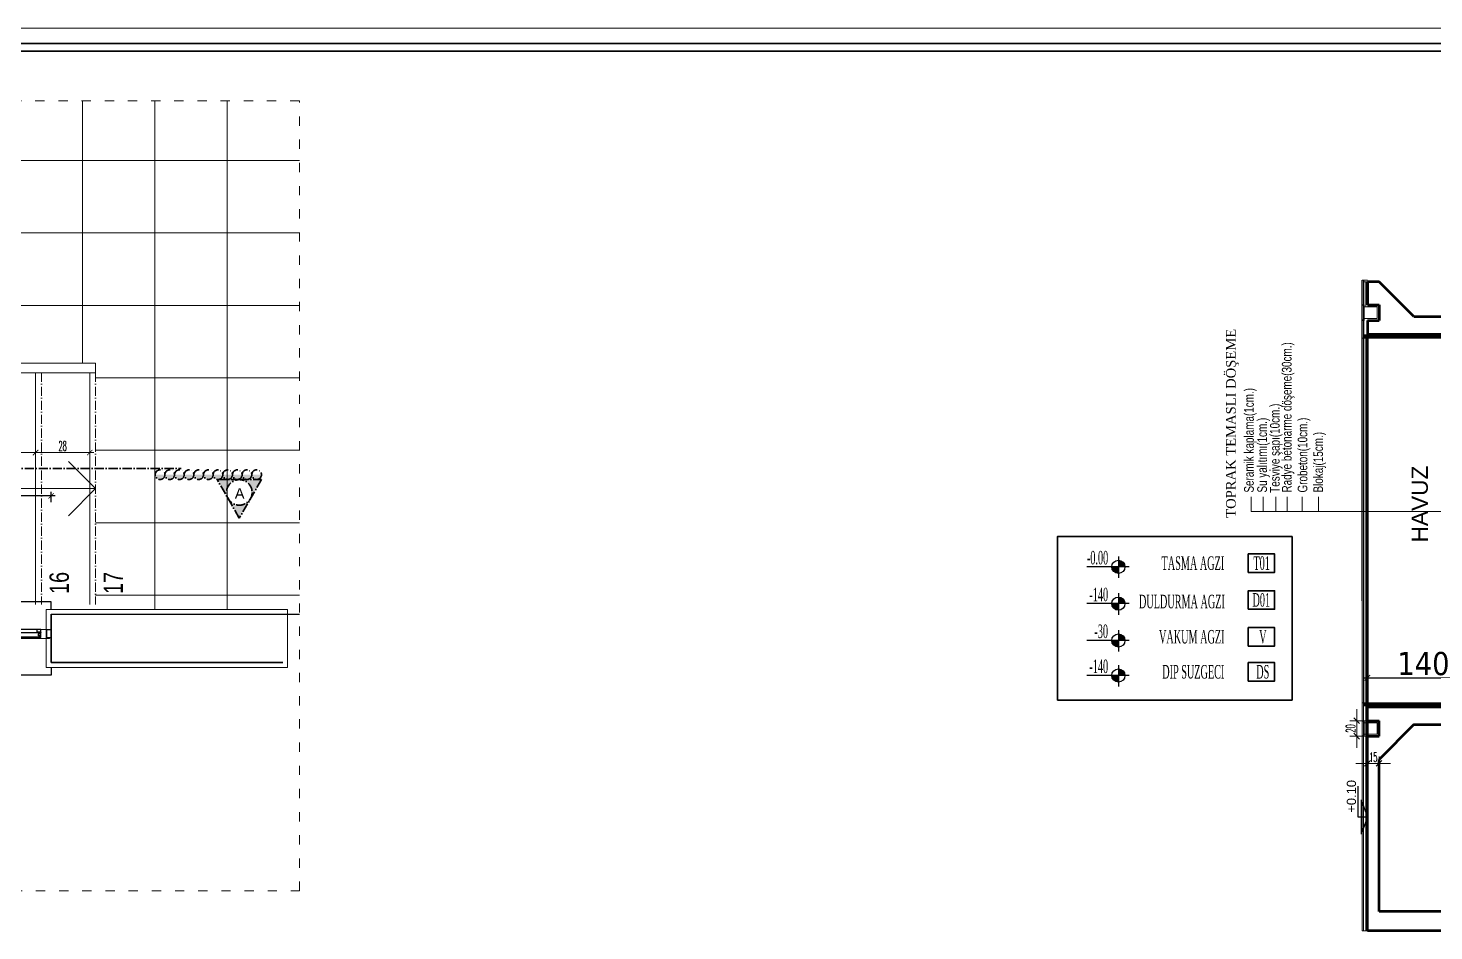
# Model space of a CAD drawing. Extents: x 775040 to 808375, y 4159409 to 4163651.
# Drawn here: x 804330 to 806150, y 4162121 to 4163289 of the extents above; entities that cross this region are included whole.
import ezdxf
from ezdxf.enums import TextEntityAlignment as Align

# ---------------------------------------------------------------- set-up
doc = ezdxf.new("R2010")
doc.units = 0
doc.header["$MEASUREMENT"] = 0
doc.header["$PDMODE"] = 3
for name, pattern in [('ACAD_ISO03W100', [30, 12, -18]), ('ACAD_ISO10W100', [18, 12, -3, 0, -3]), ('DUZ', [500, 500]), ('HIDDEN', [0.375, 0.25, -0.125])]:
    doc.linetypes.add(name, pattern=pattern)
doc.layers.get('0').update_dxf_attribs({"linetype": 'DUZ'})
for name, color, linetype, lineweight in [('betonarme', 7, 'Continuous', 50), ('duvar', 7, 'Continuous', 25), ('İNCE DÖŞEME', 252, 'Continuous', 9), ('KALIN', 30, 'Continuous', 18), ('KAPI', 1, 'Continuous', 15), ('Z_ duvar', 7, 'Continuous', 30), ('Z_antet', 31, 'Continuous', 30), ('Z_g3', 3, 'Continuous', 13), ('Z_iç ölçü dikey', 111, 'Continuous', 25), ('Z_kesit yazısı', 190, 'Continuous', 18), ('Z_kesit çizgisi', 6, 'ACAD_ISO10W100', 30), ('Z_kolon', 2, 'Continuous', 40), ('Z_merdiven', 5, 'Continuous', 20), ('Z_sıva', 241, 'Continuous', 5), ('Z_tarama', 8, 'Continuous', 5), ('Z_yazı', 4, 'Continuous', 20), ('Z_çerçeve', 44, 'Continuous', 5), ('ÖLÇÜ', 7, 'Continuous', 30)]:
    doc.layers.add(name, color=color, linetype=linetype, lineweight=lineweight)
for name, color, linetype in [('denizlik', 25, 'Continuous'), ('g1', 253, 'Continuous'), ('kot', 4, 'Continuous'), ('pencere', 3, 'Continuous'), ('POZ', 3, 'Continuous')]:
    doc.layers.add(name, color=color, linetype=linetype)
doc.styles.add('10', font='swisscl.ttf', dxfattribs={"height": 10})
doc.styles.add('ARIAL', font='ariblk.ttf', dxfattribs={"height": 1})
doc.styles.add('ETÜT', font='tahoma.ttf', dxfattribs={"height": 30})
doc.styles.add('İÇÖLÇÜ', font='txt.shx', dxfattribs={"width": 0.5, "height": 12})
doc.styles.add('KOT', font='ROMANS.SHX')
doc.styles.add('M2', font='', dxfattribs={"height": 10})
doc.styles.add('OLCUIC', font='ROMANS.SHX', dxfattribs={"width": 0.5})
doc.styles.add('ÖLÇÜ', font='times.ttf', dxfattribs={"height": 15})
doc.styles.add('ÖLÇÜAKS', font='arial.ttf', dxfattribs={"height": 15})
doc.styles.get('M2').set_extended_font_data('Turkish Arial')
doc.dimstyles.get("Standard").update_dxf_attribs({"dimtxt": 0.18, "dimasz": 0.18, "dimexe": 0.18, "dimexo": 0.0625, "dimgap": 0.09, "dimtad": 0, "dimtih": 1, "dimtoh": 1, "dimdec": 4, "dimzin": 0, "dimdsep": 46, "dimtxsty": 'Standard', "dimcen": 0.09, "dimadec": 0, "dimazin": 0, "dimtfac": 1, "dimtdec": 4, "dimtofl": 0, "dimtmove": 0, "dimatfit": 3, "dimfxl": 0, "dimtolj": 1, "dimtzin": 0, "dimarcsym": 0})
doc.dimstyles.new('ÖLÇÜ', dxfattribs={"dimscale": 50, "dimtxt": 12.5, "dimasz": 0.15, "dimexe": 0.18, "dimexo": 0.6, "dimgap": 0.04, "dimtad": 1, "dimtoh": 1, "dimdec": 0, "dimzin": 0, "dimdsep": 46, "dimtxsty": 'İÇÖLÇÜ', "dimblk": 'OBLIQUE', "dimcen": 0.39, "dimdle": 0.3, "dimclrd": 2, "dimclre": 2, "dimclrt": 2, "dimadec": 65535, "dimazin": 0, "dimtfac": 1, "dimtdec": 0, "dimtix": 1, "dimtmove": 1, "dimatfit": 3, "dimldrblk": 'DOTSMALL', "dimfxl": 0, "dimtvp": 0.11, "dimtolj": 1, "dimtzin": 0, "dimlwd": 0, "dimlwe": 0, "dimarcsym": 0})

# ---------------------------------------------------------------- blocks, each defined once
blk = doc.blocks.new('FAFA')
at = {"layer": 'denizlik'}
for points in [[(70653.35, -14418.76), (70653.35, -14414.76), (70533.35, -14414.76), (70533.35, -14418.76)], [(70653.35, -14448.76), (70653.35, -14452.76), (70533.35, -14452.76), (70533.35, -14448.76)]]:
    blk.add_lwpolyline(points, dxfattribs=at)
at = {"layer": 'duvar'}
for p, q in [((70533.35, -14421.26), (70533.35, -14446.26)), ((70653.35, -14421.26), (70653.35, -14441.26)), ((70653.35, -14421.26), (70653.35, -14446.26))]:
    blk.add_line(p, q, dxfattribs=at)
at = {"layer": 'KAPI', "color": 1, "linetype": 'HIDDEN', "ltscale": 10}
for p, q in [((70538, -14428.53), (70587.23, -14389.02)), ((70581.81, -14387.06), (70576.78, -14390.33)), ((70576.78, -14390.33), (70577.46, -14391.37)), ((70577.46, -14391.37), (70582.49, -14388.11)), ((70545.52, -14429.91), (70584.93, -14396.95))]:
    blk.add_line(p, q, dxfattribs=at)
for points in [[(70585.93, -14389.87), (70585.11, -14388.61), (70584.27, -14389.15), (70584.22, -14389.07), (70584.49, -14388.89), (70582.86, -14386.38), (70581.81, -14387.06)], [(70582.49, -14388.11), (70583.44, -14389.57), (70583.63, -14389.45), (70583.69, -14389.53), (70582.93, -14390.02), (70583.75, -14391.28), (70585.93, -14389.87)]]:
    blk.add_lwpolyline(points, dxfattribs=at)
for points in [[(70584.93, -14396.95), (70587.7, -14395.13), (70587.43, -14394.72), (70588.5, -14394.02), (70586.09, -14390.35), (70587.49, -14389.43), (70587.23, -14389.02), (70583.67, -14391.35), (70586.36, -14395.46), (70584.68, -14396.57)], [(70548.3, -14428.1), (70545.55, -14429.95), (70545.28, -14429.54), (70544.22, -14430.25), (70541.77, -14426.62), (70540.38, -14427.56), (70540.1, -14427.15), (70543.63, -14424.77), (70546.37, -14428.85), (70548.05, -14427.72)]]:
    blk.add_lwpolyline(points, close=True, dxfattribs=at)
at = {"layer": 'KAPI'}
for points in [[(70538.65, -14429.14), (70538.65, -14433.33), (70540.68, -14433.33), (70540.68, -14433.79), (70534.11, -14433.79), (70534.11, -14433.33), (70535.88, -14433.33), (70535.88, -14429.14), (70538.65, -14429.14)], [(70648.06, -14429.14), (70648.06, -14433.33), (70646.03, -14433.33), (70646.03, -14433.79), (70652.6, -14433.79), (70652.6, -14433.33), (70650.82, -14433.33), (70650.82, -14429.14), (70648.06, -14429.14)]]:
    blk.add_lwpolyline(points, dxfattribs=at)
for centre, radius in [((70537.4, -14427.83), 0.75), ((70598.35, -14497.98), 13)]:
    blk.add_circle(centre, radius, dxfattribs=at)
at = {"layer": 'KAPI', "color": 1, "linetype": 'HIDDEN', "ltscale": 10}
blk.add_arc((70523.58, -14429.93), 75.66, 2.04509, 32.7348, dxfattribs=at)
at = {"layer": 'pencere', "color": 1}
for p, q in [((70594.95, -14429.03), (70544.41, -14429.03)), ((70594.94, -14433.7), (70544.42, -14433.7)), ((70605.23, -14429.14), (70628.35, -14429.14)), ((70605.26, -14433.79), (70628.35, -14433.79)), ((70646.06, -14429.14), (70628.35, -14429.14)), ((70646.03, -14433.79), (70628.35, -14433.79))]:
    blk.add_line(p, q, dxfattribs=at)
at = {"layer": 'pencere'}
for points in [[(70544.42, -14433.7), (70541.11, -14433.7), (70541.11, -14433.21), (70539.83, -14433.21), (70539.83, -14428.83), (70538.15, -14428.83), (70538.15, -14428.33), (70542.4, -14428.33), (70542.4, -14433.24), (70544.42, -14433.24)], [(70594.94, -14433.7), (70598.25, -14433.7), (70598.25, -14433.21), (70599.53, -14433.21), (70599.53, -14428.82), (70601.21, -14428.82), (70601.21, -14428.33), (70596.96, -14428.33), (70596.96, -14433.24), (70594.94, -14433.24)], [(70542.83, -14431.2), (70542.81, -14431.2), (70542.78, -14431.21), (70542.75, -14431.22), (70542.73, -14431.24), (70542.71, -14431.27), (70542.69, -14431.3), (70542.68, -14431.33), (70542.67, -14431.36), (70542.67, -14431.4), (70542.67, -14432.2), (70542.67, -14432.2), (70542.67, -14432.23), (70542.68, -14432.27), (70542.69, -14432.3), (70542.71, -14432.33), (70542.73, -14432.35), (70542.75, -14432.37), (70542.78, -14432.39), (70542.81, -14432.39), (70542.83, -14432.4), (70543.5, -14432.4), (70543.53, -14432.39), (70543.56, -14432.39), (70543.58, -14432.37), (70543.61, -14432.35), (70543.63, -14432.33), (70543.65, -14432.3), (70543.66, -14432.27), (70543.67, -14432.23), (70543.67, -14432.2), (70543.67, -14431.4), (70543.67, -14431.36), (70543.66, -14431.33), (70543.65, -14431.3), (70543.63, -14431.27), (70543.61, -14431.24), (70543.58, -14431.22), (70543.56, -14431.21), (70543.53, -14431.2), (70543.5, -14431.2), (70542.83, -14431.2)], [(70596.52, -14431.2), (70596.55, -14431.2), (70596.58, -14431.21), (70596.61, -14431.22), (70596.63, -14431.24), (70596.65, -14431.27), (70596.67, -14431.3), (70596.68, -14431.33), (70596.69, -14431.36), (70596.69, -14431.4), (70596.69, -14432.2), (70596.69, -14432.2), (70596.69, -14432.23), (70596.68, -14432.26), (70596.67, -14432.3), (70596.65, -14432.32), (70596.63, -14432.35), (70596.61, -14432.37), (70596.58, -14432.38), (70596.55, -14432.39), (70596.52, -14432.4), (70595.86, -14432.4), (70595.83, -14432.39), (70595.8, -14432.38), (70595.77, -14432.37), (70595.75, -14432.35), (70595.73, -14432.32), (70595.71, -14432.3), (70595.7, -14432.26), (70595.69, -14432.23), (70595.69, -14432.2), (70595.69, -14431.4), (70595.69, -14431.36), (70595.7, -14431.33), (70595.71, -14431.3), (70595.73, -14431.27), (70595.75, -14431.24), (70595.77, -14431.22), (70595.8, -14431.21), (70595.83, -14431.2), (70595.86, -14431.2), (70596.52, -14431.2)], [(70605.26, -14433.33), (70605.26, -14433.79), (70598.69, -14433.79), (70598.69, -14433.33), (70600.47, -14433.33), (70600.47, -14429.15), (70603.23, -14429.14), (70603.23, -14433.33)], [(70605.23, -14430.42), (70603.72, -14430.42), (70603.51, -14430.49), (70603.3, -14430.59), (70603.23, -14430.64), (70603.23, -14429.14), (70605.23, -14429.14)], [(70603.66, -14431.31), (70603.63, -14431.31), (70603.6, -14431.32), (70603.57, -14431.33), (70603.55, -14431.35), (70603.53, -14431.38), (70603.51, -14431.41), (70603.5, -14431.44), (70603.49, -14431.47), (70603.49, -14431.51), (70603.49, -14432.31), (70603.49, -14432.31), (70603.49, -14432.34), (70603.5, -14432.37), (70603.51, -14432.41), (70603.53, -14432.43), (70603.55, -14432.46), (70603.57, -14432.48), (70603.6, -14432.49), (70603.63, -14432.5), (70603.66, -14432.51), (70604.32, -14432.51), (70604.35, -14432.5), (70604.38, -14432.49), (70604.41, -14432.48), (70604.43, -14432.46), (70604.45, -14432.43), (70604.47, -14432.41), (70604.48, -14432.37), (70604.49, -14432.34), (70604.49, -14432.31), (70604.49, -14431.51), (70604.49, -14431.47), (70604.48, -14431.44), (70604.47, -14431.41), (70604.45, -14431.38), (70604.43, -14431.35), (70604.41, -14431.33), (70604.38, -14431.32), (70604.35, -14431.31), (70604.32, -14431.31), (70603.66, -14431.31)], [(70646.06, -14430.42), (70647.57, -14430.42), (70647.78, -14430.49), (70647.99, -14430.59), (70648.06, -14430.64), (70648.06, -14429.14), (70646.06, -14429.14)], [(70647.63, -14431.31), (70647.66, -14431.31), (70647.69, -14431.32), (70647.72, -14431.33), (70647.74, -14431.35), (70647.76, -14431.38), (70647.78, -14431.41), (70647.79, -14431.44), (70647.8, -14431.47), (70647.8, -14431.51), (70647.8, -14432.31), (70647.8, -14432.31), (70647.8, -14432.34), (70647.79, -14432.37), (70647.78, -14432.41), (70647.76, -14432.43), (70647.74, -14432.46), (70647.72, -14432.48), (70647.69, -14432.49), (70647.66, -14432.5), (70647.63, -14432.51), (70646.97, -14432.51), (70646.94, -14432.5), (70646.91, -14432.49), (70646.88, -14432.48), (70646.86, -14432.46), (70646.84, -14432.43), (70646.82, -14432.41), (70646.81, -14432.37), (70646.8, -14432.34), (70646.8, -14432.31), (70646.8, -14431.51), (70646.8, -14431.47), (70646.81, -14431.44), (70646.82, -14431.41), (70646.84, -14431.38), (70646.86, -14431.35), (70646.88, -14431.33), (70646.91, -14431.32), (70646.94, -14431.31), (70646.97, -14431.31), (70647.63, -14431.31)]]:
    blk.add_lwpolyline(points, close=True, dxfattribs=at)
at = {"layer": 'pencere', "color": 234}
blk.add_lwpolyline([(70600.39, -14428.29), (70600.39, -14426.79), (70599.39, -14426.79), (70599.39, -14426.69), (70599.71, -14426.69), (70599.71, -14423.69), (70598.46, -14423.69), (70598.46, -14426.69), (70598.69, -14426.69), (70598.69, -14426.79), (70597.79, -14426.79), (70597.79, -14428.29), (70600.39, -14428.29)], dxfattribs=at)
at = {"layer": 'pencere'}
for points in [[(70533.35, -14429.56, -0.414214), (70533.65, -14429.26), (70535.43, -14429.26, -0.414214), (70535.73, -14429.56), (70535.73, -14432.96, -0.414214), (70535.43, -14433.26), (70533.65, -14433.26, -0.414214), (70533.35, -14432.96)], [(70653.35, -14429.56, 0.414214), (70653.05, -14429.26), (70651.28, -14429.26, 0.414214), (70650.98, -14429.56), (70650.98, -14432.96, 0.414214), (70651.28, -14433.26), (70653.05, -14433.26, 0.414214), (70653.35, -14432.96)]]:
    blk.add_lwpolyline(points, format="xyb", close=True, dxfattribs=at)
for points in [[(70543.04, -14430.31), (70542.9, -14430.31), (70542.69, -14430.38), (70542.48, -14430.49), (70542.4, -14430.54), (70542.4, -14429.03), (70544.41, -14429.03), (70544.41, -14430.31), (70544.09, -14430.31), (70542.9, -14430.31)], [(70564.48, -14432.81), (70542.67, -14432.81), (70542.67, -14430.8), (70564.48, -14430.8)], [(70564.48, -14432.81), (70596.69, -14432.81), (70596.69, -14430.8), (70564.48, -14430.8)], [(70596.32, -14430.31), (70596.46, -14430.31), (70596.67, -14430.38), (70596.88, -14430.48), (70596.96, -14430.54), (70596.96, -14429.03), (70594.95, -14429.03), (70594.95, -14430.31), (70595.27, -14430.31), (70596.46, -14430.31)], [(70628.35, -14432.92), (70603.49, -14432.92), (70603.49, -14430.91), (70628.35, -14430.91)], [(70628.35, -14432.92), (70647.8, -14432.92), (70647.8, -14430.91), (70628.35, -14430.91)]]:
    blk.add_lwpolyline(points, dxfattribs=at)
blk.add_circle((70537.4, -14427.83), 0.75, dxfattribs=at)
at = {"layer": 'POZ'}
blk.add_line((70598.35, -14433.7), (70598.35, -14484.98), dxfattribs=at)
at = {"layer": 'KAPI', "style": 'M2', "flags": 4}
blk.add_attdef('P2', (70591.33, -14503.09), '', height=10, dxfattribs=at)
at = {"layer": 'POZ', "style": 'M2', "flags": 4}
for tag, p in [('120', (70595.37, -14480)), ('150', (70612.19, -14480))]:
    blk.add_attdef(tag, p, '', height=10, rotation=90, dxfattribs=at)
blk = doc.blocks.new('_ARCHTICK')
at = {"color": 0, "linetype": 'ByBlock', "const_width": 0.15}
blk.add_lwpolyline([(-0.5, -0.5), (0.5, 0.5)], dxfattribs=at)
blk = doc.blocks.new('A$C4CFC0E7D')
at = {"layer": 'kot'}
for p, q in [((56, 0, 0), (0, 0, 0)), ((112, 20, 0), (1, 20, 0)), ((56, 0, 0), (1, 20, 0)), ((56, 0, 0), (56, 30, 0)), ((56, 30, 0), (156, 30, 0)), ((112, 20, 0), (56, 0, 0)), ((56, 0, 0), (112, 0, 0))]:
    blk.add_line(p, q, dxfattribs=at)
at = {"layer": 'kot', "style": 'ÖLÇÜAKS'}
blk.add_attdef('45', (69.9, 37.1, 0), '', height=30, dxfattribs=at)
blk = doc.blocks.new('_Oblique')
at = {"color": 0, "linetype": 'ByBlock', "lineweight": -2}
blk.add_line((-0.5, -0.5), (0.5, 0.5), dxfattribs=at)
blk = doc.blocks.new('*D1176')
at = {"layer": 'Defpoints', "color": 0, "transparency": 16777216}
for p in [(806078.5, 4162337.5), (806063.5, 4162326.2), (806078.5, 4162326.2)]:
    blk.add_point(p, dxfattribs=at)
at = {"layer": 'ÖLÇÜ', "color": 2, "lineweight": 0, "transparency": 16777216}
for p, q in [((806048.5, 4162337.5), (806093.5, 4162337.5)), ((806063.5, 4162326.2), (806063.5, 4162346.5)), ((806078.5, 4162326.2), (806078.5, 4162346.5))]:
    blk.add_line(p, q, dxfattribs=at)
at = {"layer": 'ÖLÇÜ', "color": 2, "lineweight": 0, "transparency": 16777216, "xscale": 7.5, "yscale": 7.5, "zscale": 7.5, "rotation": 180}
blk.add_blockref('_Oblique', (806063.5, 4162337.5), dxfattribs=at)
at = {"layer": 'ÖLÇÜ', "color": 2, "lineweight": 0, "transparency": 16777216, "xscale": 7.5, "yscale": 7.5, "zscale": 7.5}
blk.add_blockref('_Oblique', (806078.5, 4162337.5), dxfattribs=at)
at = {"layer": 'ÖLÇÜ', "color": 2, "transparency": 16777216, "insert": (806071, 4162345.5), "char_height": 12, "attachment_point": 5, "style": 'İÇÖLÇÜ'}
blk.add_mtext('\\A1;15', dxfattribs=at)
blk = doc.blocks.new('_DotSmall')
at = {"color": 0, "linetype": 'ByBlock', "const_width": 0.5}
blk.add_lwpolyline([(-0.0625, 0, 1), (0.0625, 0, 1)], format="xyb", close=True, dxfattribs=at)
blk = doc.blocks.new('*D1177')
at = {"layer": 'Defpoints', "color": 0, "transparency": 16777216}
for p in [(806208.5, 4162448.3), (806063.5, 4162410.7), (806208.5, 4162410.7)]:
    blk.add_point(p, dxfattribs=at)
at = {"layer": 'Z_iç ölçü dikey', "color": 0, "lineweight": -2, "transparency": 16777216}
blk.add_line((806058, 4162448.3), (806214, 4162448.3), dxfattribs=at)
at = {"layer": 'Z_iç ölçü dikey', "color": 0, "linetype": 'Continuous', "lineweight": -2, "transparency": 16777216}
for p, q in [((806063.5, 4162447.8), (806063.5, 4162453.6)), ((806208.5, 4162447.8), (806208.5, 4162453.6))]:
    blk.add_line(p, q, dxfattribs=at)
at = {"layer": 'Z_iç ölçü dikey', "color": 0, "lineweight": -2, "transparency": 16777216, "xscale": 7, "yscale": 7, "zscale": 7, "rotation": 180}
blk.add_blockref('_ARCHTICK', (806063.5, 4162448.3), dxfattribs=at)
at = {"layer": 'Z_iç ölçü dikey', "color": 0, "lineweight": -2, "transparency": 16777216, "xscale": 7, "yscale": 7, "zscale": 7}
blk.add_blockref('_ARCHTICK', (806208.5, 4162448.3), dxfattribs=at)
at = {"layer": 'Z_iç ölçü dikey', "color": 0, "transparency": 16777216, "insert": (806136, 4162466.4), "char_height": 30, "attachment_point": 5, "style": 'ETÜT'}
blk.add_mtext('\\A1;140', dxfattribs=at)
blk = doc.blocks.new('*D1178')
at = {"layer": 'Defpoints', "color": 0, "transparency": 16777216}
for p in [(806049.6, 4162392.7), (806063.5, 4162392.7), (806063.5, 4162372.7)]:
    blk.add_point(p, dxfattribs=at)
at = {"layer": 'ÖLÇÜ', "color": 2, "lineweight": 0, "transparency": 16777216}
for p, q in [((806049.6, 4162357.7), (806049.6, 4162407.7)), ((806063.5, 4162392.7), (806040.6, 4162392.7)), ((806063.5, 4162372.7), (806040.6, 4162372.7))]:
    blk.add_line(p, q, dxfattribs=at)
at = {"layer": 'ÖLÇÜ', "color": 2, "lineweight": 0, "transparency": 16777216, "xscale": 7.5, "yscale": 7.5, "zscale": 7.5}
for p, rotation in [((806049.6, 4162392.7), 90), ((806049.6, 4162372.7), 270)]:
    blk.add_blockref('_Oblique', p, dxfattribs=dict(at, rotation=rotation))
at = {"layer": 'ÖLÇÜ', "color": 2, "transparency": 16777216, "insert": (806041.6, 4162382.7), "char_height": 12, "attachment_point": 5, "rotation": 90, "style": 'İÇÖLÇÜ'}
blk.add_mtext('\\A1;20', dxfattribs=at)

msp = doc.modelspace()

# ---------------------------------------------------------------- hatches: boundary and pattern name
at = {"layer": 'kot'}
h = msp.add_hatch(color=256, dxfattribs=at)
h.paths.add_polyline_path([(805741.01, 4162600.33, -0.4142136), (805749.56, 4162591.78), (805741.01, 4162591.78)])
h.paths.add_polyline_path([(805732.47, 4162591.78), (805741.01, 4162591.78), (805741.01, 4162583.24, -0.4142136)])
h = msp.add_hatch(color=256, dxfattribs=at)
h.paths.add_polyline_path([(805741.01, 4162600.33, -0.4142136), (805749.56, 4162591.78), (805741.01, 4162591.78)])
h.paths.add_polyline_path([(805732.47, 4162591.78), (805741.01, 4162591.78), (805741.01, 4162583.24, -0.4142136)])
h = msp.add_hatch(color=256, dxfattribs=at)
h.paths.add_polyline_path([(805741.01, 4162552.69, -0.4142136), (805749.56, 4162544.15), (805741.01, 4162544.15)])
h.paths.add_polyline_path([(805732.47, 4162544.15), (805741.01, 4162544.15), (805741.01, 4162535.6, -0.4142136)])
h = msp.add_hatch(color=256, dxfattribs=at)
h.paths.add_polyline_path([(805741.01, 4162552.69, -0.4142136), (805749.56, 4162544.15), (805741.01, 4162544.15)])
h.paths.add_polyline_path([(805732.47, 4162544.15), (805741.01, 4162544.15), (805741.01, 4162535.6, -0.4142136)])
h = msp.add_hatch(color=256, dxfattribs=at)
h.paths.add_polyline_path([(805741.01, 4162505.05, -0.4142136), (805749.56, 4162496.51), (805741.01, 4162496.51)])
h.paths.add_polyline_path([(805732.47, 4162496.51), (805741.01, 4162496.51), (805741.01, 4162487.97, -0.4142136)])
h = msp.add_hatch(color=256, dxfattribs=at)
h.paths.add_polyline_path([(805741.01, 4162505.05, -0.4142136), (805749.56, 4162496.51), (805741.01, 4162496.51)])
h.paths.add_polyline_path([(805732.47, 4162496.51), (805741.01, 4162496.51), (805741.01, 4162487.97, -0.4142136)])
h = msp.add_hatch(color=256, dxfattribs=at)
h.paths.add_polyline_path([(805741.01, 4162459.72, -0.4142136), (805749.56, 4162451.18), (805741.01, 4162451.18)])
h.paths.add_polyline_path([(805732.47, 4162451.18), (805741.01, 4162451.18), (805741.01, 4162442.64, -0.4142136)])
h = msp.add_hatch(color=256, dxfattribs=at)
h.paths.add_polyline_path([(805741.01, 4162459.72, -0.4142136), (805749.56, 4162451.18), (805741.01, 4162451.18)])
h.paths.add_polyline_path([(805732.47, 4162451.18), (805741.01, 4162451.18), (805741.01, 4162442.64, -0.4142136)])
at = {"layer": 'Z_kesit çizgisi', "lineweight": 30}
h = msp.add_hatch(color=256, dxfattribs=at)
h.paths.add_polyline_path([(804506.61, 4162710.99), (804494.11, 4162710.99, 1)])
h.paths.add_polyline_path([(804519.11, 4162710.99), (804506.61, 4162710.99, 1)])
h.paths.add_polyline_path([(804531.61, 4162710.99), (804519.11, 4162710.99, 1)])
h.paths.add_polyline_path([(804544.11, 4162710.99), (804531.61, 4162710.99, 1)])
h.paths.add_polyline_path([(804556.61, 4162710.99), (804544.11, 4162710.99, 1)])
h.paths.add_polyline_path([(804569.11, 4162710.99), (804556.61, 4162710.99, 1)])
h.paths.add_polyline_path([(804581.61, 4162710.99), (804569.11, 4162710.99, 1)])
h.paths.add_polyline_path([(804594.11, 4162710.99), (804581.61, 4162710.99, 1)])
h.paths.add_polyline_path([(804606.61, 4162710.99), (804594.11, 4162710.99, 1)])
h.paths.add_polyline_path([(804619.11, 4162710.99), (804606.61, 4162710.99, 1)])
h.paths.add_polyline_path([(804631.61, 4162710.99), (804619.11, 4162710.99, 1)])
h = msp.add_hatch(color=256, dxfattribs=at)
h.paths.add_polyline_path([(804602.97, 4162654.74), (804617.29, 4162679.74, -0.5750713), (804588.65, 4162679.74)])
h.paths.add_polyline_path([(804619.54, 4162688.07, -0.1290494), (804617.4, 4162679.93), (804631.61, 4162704.74), (804602.97, 4162704.74), (804574.33, 4162704.74), (804588.54, 4162679.93, -0.1290494), (804586.4, 4162688.07, -1)])

# ---------------------------------------------------------------- linework, layer by layer
at = {"layer": 'betonarme'}
for p, q in [((806063.54, 4162960.66), (806063.54, 4162930.66)), ((806078.54, 4162960.66), (806063.54, 4162960.66)), ((806123.54, 4162915.66), (806078.54, 4162960.66)), ((806063.54, 4162930.66), (806078.54, 4162930.66)), ((806078.54, 4162930.66), (806078.54, 4162910.66)), ((806063.54, 4162910.66), (806063.54, 4162892.66)), ((806063.54, 4162910.66), (806078.54, 4162910.66)), ((806123.54, 4162915.66), (806218.54, 4162915.66)), ((806058.54, 4162891.16), (806207.04, 4162891.16)), ((806058.54, 4162890.66), (806206.54, 4162890.66)), ((806063.54, 4162892.66), (806218.54, 4162892.66)), ((806063.54, 4162120.8), (806063.54, 4162887.66)), ((806063.54, 4162392.66), (806063.54, 4162410.66)), ((806063.54, 4162410.66), (806288.54, 4162410.66)), ((806063.54, 4162392.66), (806078.54, 4162392.66)), ((806078.54, 4162372.66), (806078.54, 4162392.66)), ((806063.54, 4162372.66), (806078.54, 4162372.66)), ((806123.54, 4162387.66), (806078.54, 4162342.66)), ((806123.54, 4162387.66), (806288.54, 4162387.66)), ((806078.54, 4162145.8), (806078.54, 4162342.66)), ((806288.54, 4162145.8), (806078.54, 4162145.8)), ((806288.54, 4162120.8), (806063.54, 4162120.8))]:
    msp.add_line(p, q, dxfattribs=at)
at = {"layer": 'g1'}
for p, q in [((806056.54, 4162547.8), (806056.54, 4162962.66)), ((806058.54, 4162962.66), (806058.54, 4162415.66))]:
    msp.add_line(p, q, dxfattribs=at)
at = {"layer": 'İNCE DÖŞEME'}
for p, q in [((806056.54, 4162962.66), (806056.54, 4162930.66)), ((806063.54, 4162962.66), (806056.54, 4162962.66)), ((806058.54, 4162960.66), (806058.54, 4162930.66)), ((806063.54, 4162960.66), (806058.54, 4162960.66)), ((806061.54, 4162960.66), (806061.54, 4162928.16)), ((806058.54, 4162930.66), (806056.54, 4162930.66)), ((806058.54, 4162930.16), (806056.54, 4162930.16)), ((806056.54, 4162911.16), (806056.54, 4162930.16)), ((806058.54, 4162930.66), (806059.04, 4162930.66)), ((806058.54, 4162930.16), (806058.54, 4162911.16)), ((806059.04, 4162930.66), (806059.04, 4162928.16)), ((806059.04, 4162928.16), (806076.04, 4162928.16)), ((806059.04, 4162913.16), (806059.04, 4162928.16)), ((806076.04, 4162928.16), (806076.04, 4162913.16)), ((806058.54, 4162911.16), (806056.54, 4162911.16)), ((806058.54, 4162910.66), (806056.54, 4162910.66)), ((806056.54, 4162910.66), (806056.54, 4162888.66)), ((806058.54, 4162910.66), (806058.54, 4162887.66)), ((806058.54, 4162910.66), (806059.04, 4162910.66)), ((806059.04, 4162913.16), (806076.04, 4162913.16)), ((806059.04, 4162910.66), (806059.04, 4162913.16)), ((806056.54, 4162120.8), (806056.54, 4162892.66)), ((806058.54, 4162887.66), (806057.54, 4162887.66)), ((806058.54, 4162889.66), (806205.54, 4162889.66)), ((806058.54, 4162888.66), (806204.54, 4162888.66)), ((806058.54, 4162887.66), (806203.54, 4162887.66)), ((806061.54, 4162120.8), (806061.54, 4162887.66)), ((806058.54, 4162120.8), (806058.54, 4162505.8)), ((806056.54, 4162392.66), (806056.54, 4162414.66)), ((806058.54, 4162415.66), (806057.54, 4162415.66)), ((806058.54, 4162415.66), (806203.54, 4162415.66)), ((806058.54, 4162392.66), (806058.54, 4162415.66)), ((806058.54, 4162414.66), (806204.54, 4162414.66)), ((806058.54, 4162413.66), (806205.54, 4162413.66)), ((806058.54, 4162412.66), (806206.54, 4162412.66)), ((806058.54, 4162412.16), (806207.04, 4162412.16)), ((806058.54, 4162392.66), (806056.54, 4162392.66)), ((806058.54, 4162392.16), (806056.54, 4162392.16)), ((806056.54, 4162392.16), (806056.54, 4162373.16)), ((806058.54, 4162392.66), (806059.04, 4162392.66)), ((806058.54, 4162373.16), (806058.54, 4162392.16)), ((806059.04, 4162392.66), (806059.04, 4162390.16)), ((806059.04, 4162390.16), (806076.04, 4162390.16)), ((806059.04, 4162390.16), (806059.04, 4162375.16)), ((806076.04, 4162375.16), (806076.04, 4162390.16)), ((806058.54, 4162373.16), (806056.54, 4162373.16)), ((806058.54, 4162372.66), (806056.54, 4162372.66)), ((806058.54, 4162372.66), (806059.04, 4162372.66)), ((806059.04, 4162375.16), (806076.04, 4162375.16)), ((806059.04, 4162372.66), (806059.04, 4162375.16)), ((806063.54, 4162120.8), (806056.54, 4162120.8))]:
    msp.add_line(p, q, dxfattribs=at)
for centre, start, end in [((806057.54, 4162888.66), 180, 270), ((806057.54, 4162414.66), 90, 180)]:
    msp.add_arc(centre, 1, start, end, dxfattribs=at)
at = {"layer": 'KALIN'}
for p, q in [((808375.4, 4163288.75), (801720.3, 4163288.75)), ((801740.3, 4163288.75), (808375.4, 4163288.75))]:
    msp.add_line(p, q, dxfattribs=at)
at = {"layer": 'kot'}
for p, q in [((805754.81, 4162591.78), (805700.37, 4162591.78)), ((805754.81, 4162591.78), (805700.37, 4162591.78)), ((805741.01, 4162605.14), (805741.01, 4162577.52)), ((805741.01, 4162605.14), (805741.01, 4162577.52)), ((805741.01, 4162557.5), (805741.01, 4162529.89)), ((805741.01, 4162557.5), (805741.01, 4162529.89)), ((805754.81, 4162544.15), (805700.37, 4162544.15)), ((805754.81, 4162544.15), (805700.37, 4162544.15)), ((805741.01, 4162509.87), (805741.01, 4162482.25)), ((805741.01, 4162509.87), (805741.01, 4162482.25)), ((805754.81, 4162496.51), (805700.37, 4162496.51)), ((805754.81, 4162496.51), (805700.37, 4162496.51)), ((805741.01, 4162464.53), (805741.01, 4162436.92)), ((805741.01, 4162464.53), (805741.01, 4162436.92)), ((805754.81, 4162451.18), (805700.37, 4162451.18)), ((805754.81, 4162451.18), (805700.37, 4162451.18))]:
    msp.add_line(p, q, dxfattribs=at)
for centre in [(805741.01, 4162591.78), (805741.01, 4162591.78), (805741.01, 4162544.15), (805741.01, 4162544.15), (805741.01, 4162496.51), (805741.01, 4162496.51), (805741.01, 4162451.18), (805741.01, 4162451.18)]:
    msp.add_circle(centre, 8.54, dxfattribs=at)
at = {"layer": 'Z_ duvar', "linetype": 'Continuous'}
for p, q in [((804359.25, 4162530.45), (804359.25, 4162467.95)), ((804359.25, 4162467.95), (804659.25, 4162467.95))]:
    msp.add_line(p, q, dxfattribs=at)
at = {"layer": 'Z_antet'}
for p, q in [((801860.3, 4163268.75), (808375.4, 4163268.75)), ((808375.4, 4163258.75), (801870.3, 4163258.75))]:
    msp.add_line(p, q, dxfattribs=at)
at = {"layer": 'Z_g3'}
for p, q in [((805913.16, 4162682.35), (805913.16, 4162663.16)), ((805928.5, 4162682.35), (805928.5, 4162663.16)), ((805944.92, 4162682.35), (805944.92, 4162663.16)), ((805959.67, 4162682.35), (805959.67, 4162663.16)), ((805978.98, 4162682.35), (805978.98, 4162663.16)), ((806000.02, 4162682.35), (806000.02, 4162663.16)), ((805913.16, 4162663.16), (806248.54, 4162663.16))]:
    msp.add_line(p, q, dxfattribs=at)
at = {"layer": 'Z_iç ölçü dikey', "linetype": 'Continuous'}
for p, q in [((804364.75, 4162683.58), (804053.75, 4162683.58)), ((804359.25, 4162675.58), (804359.25, 4162688.88))]:
    msp.add_line(p, q, dxfattribs=at)
at = {"layer": 'Z_iç ölçü dikey', "color": 5, "linetype": 'Continuous'}
msp.add_line((804359.25, 4162530.45), (804680.8, 4162530.45), dxfattribs=at)
at = {"layer": 'Z_kesit çizgisi'}
msp.add_line((802623.73, 4162719.18), (804527.55, 4162719.18), dxfattribs=at)
at = {"layer": 'Z_kesit çizgisi', "lineweight": 30}
msp.add_lwpolyline([(804602.97, 4162654.74), (804574.33, 4162704.74), (804602.97, 4162704.74), (804631.61, 4162704.74)], close=True, dxfattribs=at)
for centre, radius in [((804500.36, 4162710.99), 6.25), ((804512.86, 4162710.99), 6.25), ((804525.36, 4162710.99), 6.25), ((804537.86, 4162710.99), 6.25), ((804550.36, 4162710.99), 6.25), ((804562.86, 4162710.99), 6.25), ((804575.36, 4162710.99), 6.25), ((804587.86, 4162710.99), 6.25), ((804600.36, 4162710.99), 6.25), ((804612.86, 4162710.99), 6.25), ((804625.36, 4162710.99), 6.25), ((804602.97, 4162688.07), 16.57)]:
    msp.add_circle(centre, radius, dxfattribs=at)
at = {"layer": 'Z_merdiven', "linetype": 'Continuous'}
for p, q in [((804339.25, 4162842.95), (804339.25, 4162542.95)), ((804409.25, 4162842.95), (804409.25, 4162542.95))]:
    msp.add_line(p, q, dxfattribs=at)
at = {"layer": 'Z_merdiven', "linetype": 'ACAD_ISO10W100'}
for p, q in [((804346.75, 4162842.95), (804346.75, 4162542.95)), ((804416.75, 4162842.95), (804416.75, 4162542.95))]:
    msp.add_line(p, q, dxfattribs=at)
at = {"layer": 'Z_merdiven', "color": 1}
for p, q in [((804263.75, 4162739.58), (804344.75, 4162739.58)), ((804333.75, 4162739.58), (804414.75, 4162739.58)), ((804339.25, 4162739.58), (804339.25, 4162744.88)), ((804339.25, 4162739.58), (804339.25, 4162744.88)), ((804409.25, 4162739.58), (804409.25, 4162744.88))]:
    msp.add_line(p, q, dxfattribs=at)
at = {"layer": 'Z_merdiven', "color": 1, "linetype": 'Continuous'}
for p, q in [((804416.75, 4162692.95), (804381.75, 4162727.95)), ((803296.75, 4162692.95), (804416.75, 4162692.95)), ((804416.75, 4162692.95), (804381.75, 4162657.95))]:
    msp.add_line(p, q, dxfattribs=at)
for points in [[(804416.75, 4162842.95), (804416.75, 4162855.45), (803284.25, 4162855.45), (803284.25, 4162530.45)], [(804416.75, 4162842.95), (803296.75, 4162842.95), (803296.75, 4162530.45)]]:
    msp.add_lwpolyline(points, dxfattribs=at)
at = {"layer": 'Z_sıva', "linetype": 'Continuous'}
msp.add_lwpolyline([(804353, 4162461.7), (804353, 4162536.7), (804665.5, 4162536.7), (804665.5, 4162461.7)], close=True, dxfattribs=at)
at = {"layer": 'Z_tarama'}
for p, q in [((804399.89, 4162855.45), (804399.89, 4163194.9)), ((804493.64, 4162536.7), (804493.64, 4163194.9)), ((804587.39, 4162536.7), (804587.39, 4163194.9)), ((804680.8, 4163117.59), (802403, 4163117.59)), ((804680.8, 4163023.84), (802853, 4163023.84)), ((804680.8, 4162930.09), (802853, 4162930.09)), ((804680.8, 4162836.34), (804416.75, 4162836.34)), ((804680.8, 4162742.59), (804416.75, 4162742.59)), ((804680.8, 4162648.84), (804416.75, 4162648.84)), ((804680.8, 4162555.09), (804416.75, 4162555.09))]:
    msp.add_line(p, q, dxfattribs=at)
at = {"layer": 'Z_çerçeve', "linetype": 'ACAD_ISO03W100'}
for p, q in [((804680.8, 4163194.9), (802209.71, 4163194.9)), ((804680.8, 4162172.49), (804680.8, 4163194.9)), ((802209.71, 4162172.49), (804680.8, 4162172.49))]:
    msp.add_line(p, q, dxfattribs=at)
at = {"layer": 'ÖLÇÜ', "color": 5}
msp.add_lwpolyline([(805662.04, 4162419.37), (805965.92, 4162419.37), (805965.92, 4162630.91), (805662.04, 4162630.91)], close=True, dxfattribs=at)
at = {"layer": 'ÖLÇÜ'}
for points in [[(805909.2, 4162584.49), (805943.34, 4162584.49), (805943.34, 4162608.51), (805909.2, 4162608.51)], [(805909.2, 4162536.86), (805943.34, 4162536.86), (805943.34, 4162560.88), (805909.2, 4162560.88)], [(805909.2, 4162489.22), (805943.34, 4162489.22), (805943.34, 4162513.24), (805909.2, 4162513.24)], [(805909.2, 4162443.89), (805943.34, 4162443.89), (805943.34, 4162467.91), (805909.2, 4162467.91)]]:
    msp.add_lwpolyline(points, close=True, dxfattribs=at)

# ---------------------------------------------------------------- block references
at = {"layer": 'kot', "xscale": 0.400000000372529, "yscale": 0.400000000372529, "zscale": 0.400000000372529, "rotation": 90}
msp.add_blockref('A$C4CFC0E7D', (806063.54, 4162245.65), dxfattribs=at).add_auto_attribs({'45': '+0.10'})
at = {"layer": 'Z_iç ölçü dikey', "linetype": 'Continuous', "xscale": 7, "yscale": 7, "zscale": 7}
msp.add_blockref('_ARCHTICK', (804359.25, 4162683.58), dxfattribs=at)
at = {"layer": 'Z_kolon'}
ref = msp.add_blockref('FAFA', (627725.87, 4198583.6), dxfattribs=dict(at, xscale=2.5, yscale=2.5, zscale=2.5))
ref.add_attrib('P2', 'P2', (804204.19, 4162325.88), dxfattribs={"layer": 'KAPI', "height": 25, "style": 'M2'})
ref.add_attrib('120', '120', (804214.29, 4162383.59), dxfattribs={"layer": 'POZ', "height": 25, "rotation": 90, "style": 'M2'})
ref.add_attrib('150', '150', (804256.33, 4162383.59), dxfattribs={"layer": 'POZ', "height": 25, "rotation": 90, "style": 'M2'})
at = {"layer": 'Z_merdiven', "color": 1, "xscale": 7, "yscale": 7, "zscale": 7}
for p in [(804339.25, 4162739.58), (804409.25, 4162739.58)]:
    msp.add_blockref('_ARCHTICK', p, dxfattribs=at)
at = {"layer": 'Z_merdiven', "color": 1, "xscale": 7, "yscale": 7, "zscale": 7, "rotation": 180}
msp.add_blockref('_ARCHTICK', (804339.25, 4162739.58), dxfattribs=at)

# ---------------------------------------------------------------- texts
at = {"layer": 'Z_g3', "style": 'ÖLÇÜ'}
msp.add_text('TOPRAK TEMASLI DÖŞEME', height=12.5, rotation=90, dxfattribs=at).set_placement((805892.93, 4162655.25))
at = {"layer": 'Z_g3', "ltscale": 0.8, "style": '10'}
for s, p in [('Radye betonarme döşeme(30cm.)', (805965.27, 4162687.94)), ('Seramik kaplama(1cm.)', (805916.33, 4162687.86)), ('Tesviye şapı(10cm.)', (805949.83, 4162687.58)), ('Su yalıtımı(1cm.)', (805933.37, 4162687.88)), ('Grobeton(10cm.)', (805985.7, 4162687.93)), ('Blokaj(15cm.)', (806005.98, 4162687.93))]:
    msp.add_text(s, height=12.5, rotation=90, dxfattribs=at).set_placement(p)
at = {"layer": 'Z_kesit yazısı', "insert": (804603.4, 4162686.81), "char_height": 13.325, "width": 234.9822, "attachment_point": 5, "style": 'KOT'}
msp.add_mtext('{\\fArial|b0|i0|c162|p34;A}', dxfattribs=at)
at = {"layer": 'Z_merdiven', "color": 1, "insert": (804374.25, 4162748.33), "char_height": 12.5, "attachment_point": 5, "style": 'OLCUIC'}
msp.add_mtext('\\A1;28', dxfattribs=at)
at = {"layer": 'Z_yazı', "ltscale": 0.01, "style": '10'}
for s, p in [('16', (804369.77, 4162570.97)), ('17', (804439.77, 4162570.97))]:
    msp.add_text(s, height=25, rotation=90, dxfattribs=at).set_placement(p, align=Align.MIDDLE_CENTER)
at = {"layer": 'Z_yazı', "insert": (806131.33, 4162673.02), "char_height": 21, "width": 311.9787, "attachment_point": 5, "rotation": 90, "style": 'ARIAL'}
msp.add_mtext('{\\fArial|b0|i0|c162|p34;HAVUZ}', dxfattribs=at)
at = {"layer": 'ÖLÇÜ', "style": 'ÖLÇÜ', "width": 0.5}
for s, p in [('-0.00', (805700.33, 4162594.91)), ('TASMA AGZI', (805796.95, 4162587.88)), ('T01', (805915.92, 4162587.88)), ('-140', (805703.56, 4162547.27)), ('DULDURMA AGZI', (805767.7, 4162538.14)), ('D01', (805914.65, 4162540.24)), ('-30', (805710.02, 4162499.64)), ('VAKUM AGZI', (805793.65, 4162492.61)), ('V', (805923.32, 4162492.61)), ('-140', (805703.56, 4162454.31)), ('DIP SUZGECI', (805797.84, 4162447.28)), ('DS', (805919.5, 4162447.28))]:
    msp.add_text(s, height=17.5, dxfattribs=at).set_placement(p)

# ---------------------------------------------------------------- dimensions: what is measured, and where the dimension line sits
at = {"layer": 'Z_iç ölçü dikey'}
dim = msp.add_linear_dim(base=(806208.54, 4162448.29), p1=(806063.54, 4162410.66), p2=(806208.54, 4162410.66), angle=180, text='140', dimstyle='Standard', override={"dimtxt": 12.5, "dimasz": 7, "dimexe": 5.3, "dimexo": 5, "dimgap": 2.5, "dimtad": 1, "dimtih": 0, "dimtoh": 0, "dimdec": 0, "dimzin": 9, "dimtxsty": 'ETÜT', "dimblk1": 'ARCHTICK', "dimblk2": 'ARCHTICK', "dimsah": 1, "dimcen": 0, "dimdle": 5.5, "dimtdec": 0, "dimtix": 1, "dimtmove": 1, "dimldrblk": 'ARCHTICK', "dimfxl": 0.5, "dimfxlon": 1}, dxfattribs=at)
dim.commit()
dim.dimension.update_dxf_attribs({"geometry": '*D1177', "text_midpoint": (806136.04, 4162466.41)})
at = {"layer": 'ÖLÇÜ'}
for base, p1, p2, angle, picture, middle in [((806049.56, 4162392.66), (806063.54, 4162372.66), (806063.54, 4162392.66), 90, '*D1178', (806041.56, 4162382.66)), ((806078.54, 4162337.49), (806063.54, 4162326.2), (806078.54, 4162326.2), 180, '*D1176', (806071.04, 4162345.49))]:
    dim = msp.add_linear_dim(base=base, p1=p1, p2=p2, angle=angle, dimstyle='ÖLÇÜ', override={"dimexo": 0, "dimadec": 0}, dxfattribs=at)
    dim.commit()
    dim.dimension.update_dxf_attribs({"geometry": picture, "text_midpoint": middle})

doc.saveas('drawing.dxf')
